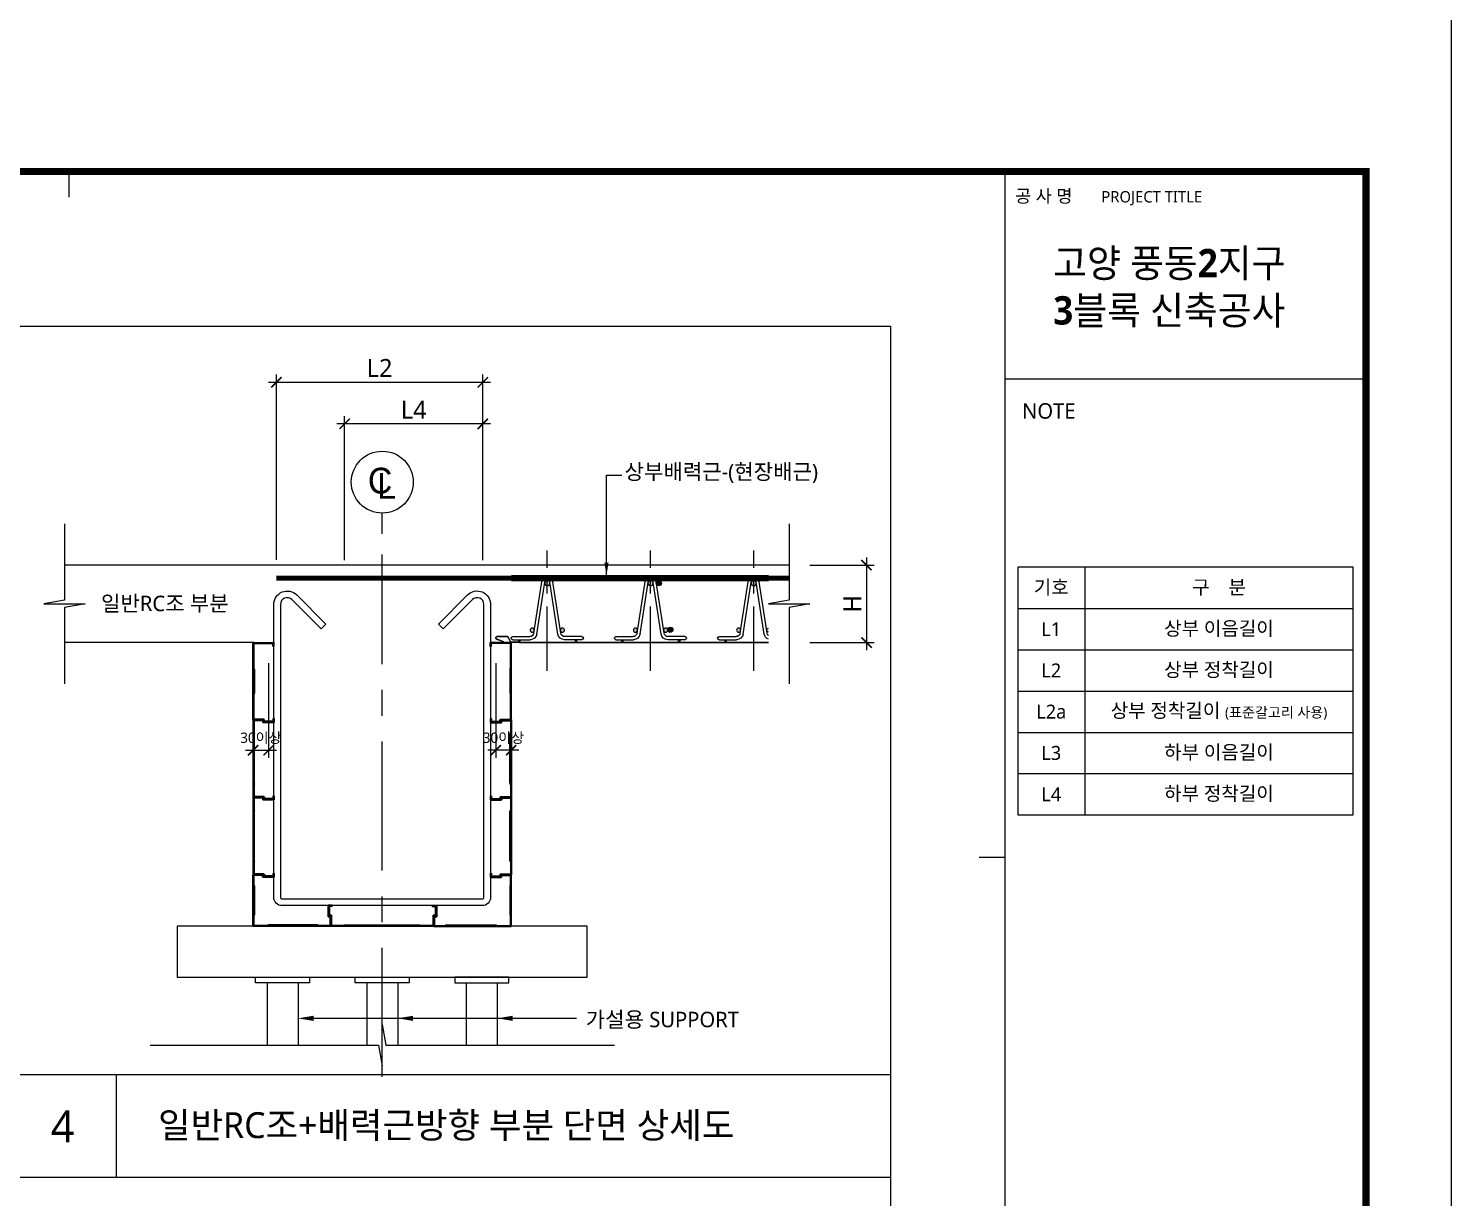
# Model space of a CAD drawing. Extents: x 10983 to 44623, y -18406 to 11294.
# Drawn here: x 16713 to 19471, y -14849 to -12583 of the extents above; entities that cross this region are included whole.
import ezdxf

# ---------------------------------------------------------------- set-up
doc = ezdxf.new("R2010")
doc.units = 0
doc.header["$LTSCALE"] = 100
doc.header["$MEASUREMENT"] = 0
doc.header["$PDMODE"] = 3
doc.header["$PDSIZE"] = 10
doc.linetypes.add('CEN', pattern=[62, 60, -1, 0, -1])
doc.linetypes.add('CENTERX2', pattern=[4, 2.5, -0.5, 0.5, -0.5])
doc.layers.get('0').update_dxf_attribs({"linetype": 'CONTINUOUS'})
doc.layers.get('Defpoints').update_dxf_attribs({"color": 165, "linetype": 'CONTINUOUS'})
for name, color, linetype in [('-상부연결근', 4, 'CONTINUOUS'), ('-하부연결근', 4, 'CONTINUOUS'), ('0-TEXT', 3, 'CONTINUOUS'), ('DECK-CEN', 1, 'CEN'), ('DECK-CON', 2, 'CONTINUOUS'), ('DECK-DIM', 255, 'CONTINUOUS'), ('DECK-LATTICE', 7, 'CONTINUOUS'), ('DECK-MAIN BAR', 2, 'CONTINUOUS'), ('DECK-PG', 4, 'CONTINUOUS'), ('DECK-RC', 251, 'CONTINUOUS'), ('DECK-RC(ETC)', 252, 'CONTINUOUS'), ('DECK-TABLE', 7, 'CONTINUOUS'), ('DECK-TEX1', 6, 'CONTINUOUS'), ('DECK-TEXT', 7, 'CONTINUOUS'), ('DECK-TITLE TEXT', 3, 'CONTINUOUS'), ('DECK-TRANS', 3, 'CONTINUOUS'), ('E2', 7, 'CONTINUOUS'), ('form', 7, 'CONTINUOUS'), ('form_TEX', 7, 'CONTINUOUS')]:
    doc.layers.add(name, color=color, linetype=linetype)
doc.styles.add('SY Panel', font='malgun.ttf')
doc.styles.add('VICON TEXT', font='malgun.ttf')
doc.styles.add('굴림', font='Gulim.ttf')
doc.styles.add('맑은고딕', font='malgun.ttf')
doc.dimstyles.new('STDECK-DIM', dxfattribs={"dimtxt": 35, "dimasz": 20, "dimexe": 15, "dimexo": 40, "dimgap": 10, "dimtad": 1, "dimdec": 0, "dimtxsty": 'SY Panel', "dimblk": 'ARCHTICK', "dimcen": 2.5, "dimdle": 15, "dimclrd": 7, "dimclre": 7, "dimclrt": 6, "dimadec": 0, "dimazin": 0, "dimtfac": 1, "dimtdec": 0, "dimtmove": 0, "dimatfit": 3, "dimldrblk": 'ARCHTICK', "dimfxl": 1, "dimarcsym": 0})
doc.dimstyles.new('SY-SHAPE DIM', dxfattribs={"dimscale": 2.5, "dimtxt": 12, "dimasz": 7, "dimexe": 3, "dimexo": 3, "dimgap": 1.5, "dimtad": 1, "dimdec": 0, "dimlunit": 6, "dimtxsty": 'SY Panel', "dimcen": 2.5, "dimclrt": 4, "dimadec": 0, "dimazin": 0, "dimtfac": 1, "dimtdec": 0, "dimtix": 1, "dimtmove": 0, "dimatfit": 3, "dimfxl": 1, "dimarcsym": 0})

# ---------------------------------------------------------------- blocks, each defined once
blk = doc.blocks.new('_ArchTick')
at = {"color": 0, "linetype": 'ByBlock', "const_width": 0.15}
blk.add_lwpolyline([(-0.5, -0.5), (0.5, 0.5)], dxfattribs=at)
blk = doc.blocks.new('*D504')
at = {"layer": 'DECK-DIM', "color": 7, "lineweight": -2}
for p, q in [((17193.4, -13613.3), (17193.4, -13254)), ((17593.4, -13613.3), (17593.4, -13254)), ((17608.4, -13269), (17178.4, -13269))]:
    blk.add_line(p, q, dxfattribs=at)
at = {"layer": 'Defpoints', "color": 0, "ltscale": 0.5}
for p in [(17193.4, -13269), (17193.4, -13653.3), (17593.4, -13653.3)]:
    blk.add_point(p, dxfattribs=at)
at = {"layer": 'DECK-DIM', "color": 7, "lineweight": -2, "ltscale": 0.5, "xscale": 20, "yscale": 20, "zscale": 20, "rotation": 180}
blk.add_blockref('_ArchTick', (17193.4, -13269), dxfattribs=at)
at = {"layer": 'DECK-DIM', "color": 7, "lineweight": -2, "ltscale": 0.5, "xscale": 20, "yscale": 20, "zscale": 20}
blk.add_blockref('_ArchTick', (17593.4, -13269), dxfattribs=at)
at = {"layer": 'DECK-DIM', "color": 6, "ltscale": 0.5, "insert": (17393.4, -13241.2), "char_height": 35, "attachment_point": 5, "style": 'SY Panel'}
blk.add_mtext('L2', dxfattribs=at)
blk = doc.blocks.new('*D505')
at = {"layer": 'DECK-DIM', "color": 7, "lineweight": -2}
for p, q in [((18336.9, -13608.3), (18336.9, -13788.3)), ((18226.9, -13623.3), (18351.9, -13623.3)), ((18226.9, -13773.3), (18351.9, -13773.3))]:
    blk.add_line(p, q, dxfattribs=at)
at = {"layer": 'Defpoints', "color": 0, "ltscale": 0.5}
for p in [(18186.9, -13623.3), (18186.9, -13773.3), (18336.9, -13773.3)]:
    blk.add_point(p, dxfattribs=at)
at = {"layer": 'DECK-DIM', "color": 7, "lineweight": -2, "ltscale": 0.5, "xscale": 20, "yscale": 20, "zscale": 20}
for p, rotation in [((18336.9, -13623.3), 90), ((18336.9, -13773.3), 270)]:
    blk.add_blockref('_ArchTick', p, dxfattribs=dict(at, rotation=rotation))
at = {"layer": 'DECK-DIM', "color": 6, "ltscale": 0.5, "insert": (18309.4, -13698.3), "char_height": 35, "attachment_point": 5, "rotation": 90, "style": 'SY Panel'}
blk.add_mtext('H', dxfattribs=at)
blk = doc.blocks.new('*D506')
at = {"layer": 'DECK-DIM', "color": 7, "lineweight": -2}
for p, q in [((17325.6, -13613.9), (17325.6, -13334.6)), ((17593.4, -13613.9), (17593.4, -13334.6)), ((17608.4, -13349.6), (17310.6, -13349.6))]:
    blk.add_line(p, q, dxfattribs=at)
at = {"layer": 'Defpoints', "color": 0, "ltscale": 0.5}
for p in [(17325.6, -13349.6), (17325.6, -13653.9), (17593.4, -13653.9)]:
    blk.add_point(p, dxfattribs=at)
at = {"layer": 'DECK-DIM', "color": 7, "lineweight": -2, "ltscale": 0.5, "xscale": 20, "yscale": 20, "zscale": 20, "rotation": 180}
blk.add_blockref('_ArchTick', (17325.6, -13349.6), dxfattribs=at)
at = {"layer": 'DECK-DIM', "color": 7, "lineweight": -2, "ltscale": 0.5, "xscale": 20, "yscale": 20, "zscale": 20}
blk.add_blockref('_ArchTick', (17593.4, -13349.6), dxfattribs=at)
at = {"layer": 'DECK-DIM', "color": 6, "ltscale": 0.5, "insert": (17459.5, -13322.1), "char_height": 35, "attachment_point": 5, "style": 'SY Panel'}
blk.add_mtext('L4', dxfattribs=at)
blk = doc.blocks.new('*D507')
at = {"layer": 'DECK-DIM', "color": 7, "linetype": 'ByBlock', "lineweight": -2}
for p, q in [((17178.4, -13813.3), (17178.4, -13997)), ((17148.4, -13825), (17148.4, -13997)), ((17133.4, -13982), (17193.4, -13982))]:
    blk.add_line(p, q, dxfattribs=at)
at = {"layer": 'Defpoints', "color": 0, "ltscale": 0.5}
for p in [(17148.4, -13785), (17178.4, -13773.3), (17178.4, -13982)]:
    blk.add_point(p, dxfattribs=at)
at = {"layer": 'DECK-DIM', "color": 7, "lineweight": -2, "ltscale": 0.5, "xscale": 20, "yscale": 20, "zscale": 20, "rotation": 180}
blk.add_blockref('_ArchTick', (17148.4, -13982), dxfattribs=at)
at = {"layer": 'DECK-DIM', "color": 7, "lineweight": -2, "ltscale": 0.5, "xscale": 20, "yscale": 20, "zscale": 20}
blk.add_blockref('_ArchTick', (17178.4, -13982), dxfattribs=at)
at = {"layer": 'DECK-DIM', "color": 6, "ltscale": 0.5, "insert": (17163.4, -13958.9), "char_height": 35, "attachment_point": 5, "style": 'SY Panel'}
blk.add_mtext('{\\H0.57143x;30이상}', dxfattribs=at)
blk = doc.blocks.new('*D508')
at = {"layer": 'DECK-DIM', "color": 7, "linetype": 'ByBlock', "lineweight": -2}
for p, q in [((17618.4, -13813.3), (17618.4, -13997)), ((17648.4, -13825), (17648.4, -13997)), ((17663.4, -13982), (17603.4, -13982))]:
    blk.add_line(p, q, dxfattribs=at)
at = {"layer": 'Defpoints', "color": 0, "ltscale": 0.5}
for p in [(17618.4, -13773.3), (17648.4, -13785), (17618.4, -13982)]:
    blk.add_point(p, dxfattribs=at)
at = {"layer": 'DECK-DIM', "color": 7, "lineweight": -2, "ltscale": 0.5, "xscale": 20, "yscale": 20, "zscale": 20, "rotation": 180}
blk.add_blockref('_ArchTick', (17618.4, -13982), dxfattribs=at)
at = {"layer": 'DECK-DIM', "color": 7, "lineweight": -2, "ltscale": 0.5, "xscale": 20, "yscale": 20, "zscale": 20}
blk.add_blockref('_ArchTick', (17648.4, -13982), dxfattribs=at)
at = {"layer": 'DECK-DIM', "color": 6, "ltscale": 0.5, "insert": (17633.4, -13958.9), "char_height": 35, "attachment_point": 5, "style": 'SY Panel'}
blk.add_mtext('{\\H0.57143x;30이상}', dxfattribs=at)
blk = doc.blocks.new('OC1-150')
at = {"color": 7}
for p, q in [((48, 154), (8, 154)), ((8, 146), (9, 146)), ((10, 0), (10, 1))]:
    blk.add_line(p, q, dxfattribs=at)
at = {"color": 7, "lineweight": 35, "ltscale": 0.2175}
for p, q in [((8, 146), (8, 154)), ((9, 146), (9, 153))]:
    blk.add_line(p, q, dxfattribs=at)
at = {"color": 7, "lineweight": 35}
for p, q in [((47, 153), (9, 153)), ((47, 5), (47, 153)), ((48, 4), (48, 154)), ((46, 102), (46, 56)), ((47, 54), (47, 104)), ((10, 1), (26.5, 1)), ((10, 0), (27.5, 0))]:
    blk.add_line(p, q, dxfattribs=at)
at = {"color": 7, "lineweight": 35, "ltscale": 0.055902}
for p, q in [((46, 102), (47, 104)), ((47, 54), (46, 56))]:
    blk.add_line(p, q, dxfattribs=at)
at = {"color": 7, "lineweight": 35, "ltscale": 0.16}
for p, q in [((26.5, 5), (47, 5)), ((27.5, 4), (48, 4))]:
    blk.add_line(p, q, dxfattribs=at)
at = {"color": 7, "lineweight": 35, "ltscale": 0.085}
for p, q in [((26.5, 1), (26.5, 5)), ((27.5, 0), (27.5, 4))]:
    blk.add_line(p, q, dxfattribs=at)
blk = doc.blocks.new('OC9-150')
at = {"color": 7, "lineweight": 35}
for p, q in [((0, 38), (0, 20.5)), ((1, 38), (1, 21.5)), ((154, 0), (4, 0)), ((153, 1), (5, 1)), ((29, 1), (129, 1)), ((31, 2), (127, 2)), ((41, 1), (121, 1))]:
    blk.add_line(p, q, dxfattribs=at)
at = {"color": 7}
blk.add_line((1, 38), (0, 38), dxfattribs=at)
at = {"color": 7, "lineweight": 35, "ltscale": 0.435001}
for p, q in [((149, 40), (149, 18.5)), ((150, 39), (150, 19.5))]:
    blk.add_line(p, q, dxfattribs=at)
at = {"color": 7, "lineweight": 35, "ltscale": 0.2175}
for p, q in [((157, 40), (149, 40)), ((157, 39), (150, 39))]:
    blk.add_line(p, q, dxfattribs=at)
at = {"color": 7, "lineweight": 35, "ltscale": 0.025}
blk.add_line((157, 39), (157, 40), dxfattribs=at)
at = {"color": 7, "lineweight": 35, "ltscale": 0.085}
for p, q in [((4, 20.5), (0, 20.5)), ((5, 21.5), (1, 21.5))]:
    blk.add_line(p, q, dxfattribs=at)
at = {"color": 7, "lineweight": 35, "ltscale": 0.16}
for p, q in [((4, 20.5), (4, 0)), ((5, 21.5), (5, 1))]:
    blk.add_line(p, q, dxfattribs=at)
at = {"color": 7, "lineweight": 35, "ltscale": 0.055902}
for p, q in [((31, 2), (29, 1)), ((129, 1), (127, 2))]:
    blk.add_line(p, q, dxfattribs=at)
at = {"color": 7, "lineweight": 35, "ltscale": 0.06}
for p, q in [((153, 18.5), (149, 18.5)), ((154, 19.5), (150, 19.5))]:
    blk.add_line(p, q, dxfattribs=at)
at = {"color": 7, "lineweight": 35, "ltscale": 0.210001}
for p, q in [((153, 18.5), (153, 1)), ((154, 19.5), (154, 0))]:
    blk.add_line(p, q, dxfattribs=at)
blk = doc.blocks.new('OC5-150')
at = {"color": 7, "lineweight": 35}
for p, q in [((0, 0), (0, 100)), ((1, 1), (1, 99)), ((1, 80), (1, 20)), ((1, 80), (1, 20)), ((1, 68), (1, 28)), ((1, 68), (1, 28)), ((2, 78), (2, 22)), ((149, 1), (1, 1)), ((127, 1), (27, 1)), ((127, 1), (27, 1)), ((125, 2), (29, 2)), ((115, 1), (35, 1)), ((150, 0), (0, 0))]:
    blk.add_line(p, q, dxfattribs=at)
at = {"color": 7, "lineweight": 35, "ltscale": 0.16}
for p, q in [((19.5, 100), (0, 100)), ((18.5, 99), (1, 99))]:
    blk.add_line(p, q, dxfattribs=at)
at = {"color": 7, "lineweight": 35, "ltscale": 0.085}
for p, q in [((18.5, 95), (18.5, 99)), ((19.5, 96), (19.5, 100))]:
    blk.add_line(p, q, dxfattribs=at)
at = {"color": 7, "lineweight": 35, "ltscale": 0.435001}
for p, q in [((40, 95), (18.5, 95)), ((39, 96), (19.5, 96)), ((145, 40), (145, 18.5)), ((146, 39), (146, 19.5))]:
    blk.add_line(p, q, dxfattribs=at)
at = {"color": 7, "lineweight": 35, "ltscale": 0.2175}
for p, q in [((39, 103), (39, 96)), ((40, 103), (40, 95)), ((153, 40), (145, 40)), ((153, 39), (146, 39))]:
    blk.add_line(p, q, dxfattribs=at)
at = {"color": 7, "lineweight": 35, "ltscale": 0.025}
for p, q in [((39, 103), (40, 103)), ((153, 39), (153, 40))]:
    blk.add_line(p, q, dxfattribs=at)
at = {"color": 7, "lineweight": 35, "ltscale": 0.055902}
for p, q in [((2, 78), (1, 80)), ((1, 20), (2, 22)), ((27, 1), (29, 2)), ((125, 2), (127, 1))]:
    blk.add_line(p, q, dxfattribs=at)
at = {"color": 7, "lineweight": 35, "ltscale": 0.06}
for p, q in [((149, 18.5), (145, 18.5)), ((150, 19.5), (146, 19.5))]:
    blk.add_line(p, q, dxfattribs=at)
at = {"color": 7, "lineweight": 35, "ltscale": 0.210001}
for p, q in [((149, 18.5), (149, 1)), ((150, 19.5), (150, 0))]:
    blk.add_line(p, q, dxfattribs=at)
blk = doc.blocks.new('OC12-200')
at = {"color": 7, "lineweight": 35}
for p, q in [((-204, 38), (-204, 20.5)), ((-203, 38), (-203, 21.5)), ((3, 38), (3, 21.5)), ((4, 38), (4, 20.5)), ((0, 0), (-200, 0)), ((-1, 1), (-199, 1)), ((-175, 1), (-25, 1)), ((-173, 2), (-27, 2)), ((-163, 1), (-33, 1)), ((-7.1, 0), (-40.3, 0))]:
    blk.add_line(p, q, dxfattribs=at)
for p, q in [((-203, 38), (-204, 38)), ((3, 38), (4, 38))]:
    blk.add_line(p, q)
at = {"color": 7, "lineweight": 35, "ltscale": 0.085}
for p, q in [((-200, 20.5), (-204, 20.5)), ((-199, 21.5), (-203, 21.5)), ((-1, 21.5), (3, 21.5)), ((0, 20.5), (4, 20.5))]:
    blk.add_line(p, q, dxfattribs=at)
at = {"color": 7, "lineweight": 35, "ltscale": 0.16}
for p, q in [((-200, 20.5), (-200, 0)), ((-199, 21.5), (-199, 1)), ((-1, 21.5), (-1, 1)), ((0, 20.5), (0, 0))]:
    blk.add_line(p, q, dxfattribs=at)
at = {"color": 7, "lineweight": 35, "ltscale": 0.055902}
for p, q in [((-173, 2), (-175, 1)), ((-25, 1), (-27, 2))]:
    blk.add_line(p, q, dxfattribs=at)
blk = doc.blocks.new('TG8')
at = {"layer": 'DECK-MAIN BAR'}
h = blk.add_hatch(color=256, dxfattribs=at)
h.dxf.hatch_style = 1
h.paths.add_polyline_path([(17620.3, 14997.2, 1), (17628.3, 14997.2, 1)])
h.paths.add_polyline_path([(17600, 15088.2, 1), (17590, 15088.2, 1)])
edge = h.paths.add_edge_path()
edge.add_line((17566.5, 15001.1), (17566.5, 14993.3))
edge.add_arc((17565.7, 14997.2), 4, 281.5161, 438.4839)
h = blk.add_hatch(color=256, dxfattribs=at)
h.dxf.hatch_style = 1
h.paths.add_polyline_path([(17820.3, 14997.2, 1), (17828.3, 14997.2, 1)])
h.paths.add_polyline_path([(17761.7, 14997.2, 1), (17769.7, 14997.2, 1)])
h.paths.add_polyline_path([(17800, 15088.2, 1), (17790, 15088.2, 1)])
h = blk.add_hatch(color=256, dxfattribs=at)
h.dxf.hatch_style = 1
h.paths.add_polyline_path([(18020.3, 14997.2, 1), (18028.3, 14997.2, 1)])
h.paths.add_polyline_path([(17961.7, 14997.2, 1), (17969.7, 14997.2, 1)])
h.paths.add_polyline_path([(18000, 15088.2, 1), (17990, 15088.2, 1)])
at = {"layer": 'DECK-CEN', "linetype": 'CENTERX2', "ltscale": 0.5}
for p, q in [((17595, 14918.3), (17595, 15151.8)), ((17795, 14918.3), (17795, 15151.8)), ((17995, 14918.3), (17995, 15151.8))]:
    blk.add_line(p, q, dxfattribs=at)
at = {"layer": 'DECK-LATTICE', "ltscale": 0.5}
for p, q in [((18064.4, 15103.2), (17566.5, 15103.2)), ((18064.4, 15093.2), (17566.5, 15093.2)), ((17568.9, 14991.4), (17584.3, 15090.7)), ((17574.7, 14989.7), (17590.2, 15090.1)), ((17615.3, 14989.7), (17599.8, 15090.1)), ((17621.1, 14991.4), (17605.7, 15090.7)), ((17768.9, 14991.4), (17784.3, 15090.7)), ((17774.7, 14989.7), (17790.2, 15090.1)), ((17815.3, 14989.7), (17799.8, 15090.1)), ((17821.1, 14991.4), (17805.7, 15090.7)), ((17968.9, 14991.4), (17984.3, 15090.7)), ((17974.7, 14989.7), (17990.2, 15090.1)), ((18015.3, 14989.7), (17999.8, 15090.1)), ((18021.1, 14991.4), (18005.7, 15090.7)), ((17662, 14978.7), (17628.2, 14978.7)), ((17662, 14984.7), (17629.1, 14984.7)), ((17728, 14984.7), (17761, 14984.7)), ((17728, 14978.7), (17761.8, 14978.7)), ((17862, 14978.7), (17828.2, 14978.7)), ((17862, 14984.7), (17829.1, 14984.7)), ((17928, 14984.7), (17961, 14984.7)), ((17928, 14978.7), (17961.8, 14978.7)), ((18062, 14978.7), (18028.2, 14978.7)), ((18062, 14984.7), (18029.1, 14984.7))]:
    blk.add_line(p, q, dxfattribs=at)
for centre, radius, start, end in [((17587.2, 15090.2), 3.01, 349.5852, 169.9415), ((17602.8, 15090.2), 3.01, 10.0585, 190.4148), ((17787.2, 15090.2), 3.01, 349.5852, 169.9415), ((17802.8, 15090.2), 3.01, 10.0585, 190.4148), ((17987.2, 15090.2), 3.01, 349.5852, 169.9415), ((18002.8, 15090.2), 3.01, 10.0585, 190.4148), ((17561, 14992.7), 8, 314.1038, 351.1777), ((17561.8, 14991.7), 13, 291.2463, 351.1777), ((17628.2, 14991.7), 13, 188.8223, 270), ((17629.1, 14992.7), 8, 188.8223, 270), ((17662, 14981.7), 3, 270, 90), ((17728, 14981.7), 3, 90, 270), ((17761, 14992.7), 8, 270, 351.1777), ((17761.8, 14991.7), 13, 270, 351.1777), ((17828.2, 14991.7), 13, 188.8223, 270), ((17829.1, 14992.7), 8, 188.8223, 270), ((17862, 14981.7), 3, 270, 90), ((17928, 14981.7), 3, 90, 270), ((17961, 14992.7), 8, 270, 351.1777), ((17961.8, 14991.7), 13, 270, 351.1777), ((18028.2, 14991.7), 13, 188.8223, 270), ((18029.1, 14992.7), 8, 188.8223, 270), ((18062, 14981.7), 3, 270, 90)]:
    blk.add_arc(centre, radius, start, end, dxfattribs=at)
at = {"layer": 'DECK-MAIN BAR', "ltscale": 0.5}
for centre, radius in [((17595, 15088.2), 5), ((17795, 15088.2), 5), ((17995, 15088.2), 5), ((17624.3, 14997.2), 4), ((17765.7, 14997.2), 4), ((17824.3, 14997.2), 4), ((17965.7, 14997.2), 4), ((18024.3, 14997.2), 4)]:
    blk.add_circle(centre, radius, dxfattribs=at)
blk.add_arc((17565.7, 14997.2), 4, 281.5161, 78.4839, dxfattribs=at)
at = {"layer": 'DECK-PG'}
for p, q in [((17648.5, 14977.7), (17648.5, 14975.2)), ((17649, 14975.2), (17649, 14977.7)), ((17649.5, 14977.7), (17649.5, 14973.9)), ((17649.5, 14975.2), (17649.5, 14977.2)), ((17650, 14977.7), (17650, 14973.7)), ((17650.5, 14973.9), (17650.5, 14977.7)), ((17738.5, 14977.7), (17738.5, 14975.2)), ((17739, 14975.2), (17739, 14977.7)), ((17739.5, 14977.7), (17739.5, 14973.9)), ((17739.5, 14975.2), (17739.5, 14977.2)), ((17740, 14977.7), (17740, 14973.7)), ((17740.5, 14973.9), (17740.5, 14977.7)), ((17848.5, 14977.7), (17848.5, 14975.2)), ((17849, 14975.2), (17849, 14977.7)), ((17849.5, 14977.7), (17849.5, 14973.9)), ((17849.5, 14975.2), (17849.5, 14977.2)), ((17850, 14977.7), (17850, 14973.7)), ((17850.5, 14973.9), (17850.5, 14977.7)), ((17938.5, 14977.7), (17938.5, 14975.2)), ((17939, 14975.2), (17939, 14977.7)), ((17939.5, 14977.7), (17939.5, 14973.9)), ((17939.5, 14975.2), (17939.5, 14977.2)), ((17940, 14977.7), (17940, 14973.7)), ((17940.5, 14973.9), (17940.5, 14977.7)), ((18048.5, 14977.7), (18048.5, 14975.2)), ((18049, 14975.2), (18049, 14977.7)), ((18049.5, 14977.7), (18049.5, 14973.9)), ((18049.5, 14975.2), (18049.5, 14977.2)), ((18050, 14977.7), (18050, 14973.7)), ((18050.5, 14973.9), (18050.5, 14977.7)), ((18065.4, 14974.2), (18070.6, 14983.9)), ((18065.8, 14974), (18071.1, 14983.7)), ((18071.9, 14984.7), (18092.6, 14984.7)), ((18071.9, 14984.2), (18092.6, 14984.2)), ((18093.3, 14980.4), (18079.9, 14975.5)), ((18093.1, 14980.3), (18079.9, 14975.5)), ((18093.4, 14979.9), (18080.1, 14975)), ((18050.5, 14973.2), (18064.4, 14973.2)), ((18050.8, 14973.7), (18064.4, 14973.7))]:
    blk.add_line(p, q, dxfattribs=at)
at = {"layer": 'DECK-PG', "ltscale": 0.5}
for p, q in [((17649.3, 14973.7), (17566.5, 14973.7)), ((17649.5, 14973.2), (17566.5, 14973.2)), ((17739.5, 14973.2), (17650.5, 14973.2)), ((17739.3, 14973.7), (17650.8, 14973.7)), ((17849.5, 14973.2), (17740.5, 14973.2)), ((17849.3, 14973.7), (17740.8, 14973.7)), ((17939.5, 14973.2), (17850.5, 14973.2)), ((17939.3, 14973.7), (17850.8, 14973.7)), ((18049.5, 14973.2), (17940.5, 14973.2)), ((18049.3, 14973.7), (17940.8, 14973.7))]:
    blk.add_line(p, q, dxfattribs=at)
at = {"layer": 'DECK-PG'}
for centre, radius, start, end in [((17649.5, 14977.7), 1, 0, 180), ((17649.5, 14977.7), 1, 0, 180), ((17649, 14975.2), 0.5, 180, 0), ((17649.5, 14977.7), 0.5, 0, 180), ((17649.3, 14973.9), 0.25, 270, 0), ((17650.8, 14973.9), 0.25, 180, 270), ((17739.5, 14977.7), 1, 0, 180), ((17739.5, 14977.7), 1, 0, 180), ((17739, 14975.2), 0.5, 180, 0), ((17739.5, 14977.7), 0.5, 0, 180), ((17739.3, 14973.9), 0.25, 270, 0), ((17740.8, 14973.9), 0.25, 180, 270), ((17849.5, 14977.7), 1, 0, 180), ((17849.5, 14977.7), 1, 0, 180), ((17849, 14975.2), 0.5, 180, 0), ((17849.5, 14977.7), 0.5, 0, 180), ((17849.3, 14973.9), 0.25, 270, 0), ((17850.8, 14973.9), 0.25, 180, 270), ((17939.5, 14977.7), 1, 0, 180), ((17939.5, 14977.7), 1, 0, 180), ((17939, 14975.2), 0.5, 180, 0), ((17939.5, 14977.7), 0.5, 0, 180), ((17939.3, 14973.9), 0.25, 270, 0), ((17940.8, 14973.9), 0.25, 180, 270), ((18049.5, 14977.7), 1, 0, 180), ((18049.5, 14977.7), 1, 0, 180), ((18049, 14975.2), 0.5, 180, 0), ((18049.5, 14977.7), 0.5, 0, 180), ((18049.3, 14973.9), 0.25, 270, 0), ((18050.8, 14973.9), 0.25, 180, 270), ((18064.4, 14974.7), 1.05, 270, 331.3895), ((18064.4, 14974.7), 1.55, 270, 331.3895), ((18071.9, 14983.2), 1.46, 90, 151.3895), ((18071.9, 14983.2), 0.955, 90, 151.3895), ((18092.6, 14982.2), 2.46, 290, 90), ((18092.6, 14982.2), 1.96, 290, 90), ((17649.5, 14973.7), 0.5, 270, 0), ((17650.5, 14973.7), 0.5, 180, 270), ((17739.5, 14973.7), 0.5, 270, 0), ((17740.5, 14973.7), 0.5, 180, 270), ((17849.5, 14973.7), 0.5, 270, 0), ((17850.5, 14973.7), 0.5, 180, 270), ((17939.5, 14973.7), 0.5, 270, 0), ((17940.5, 14973.7), 0.5, 180, 270), ((18049.5, 14973.7), 0.5, 270, 0), ((18050.5, 14973.7), 0.5, 180, 270)]:
    blk.add_arc(centre, radius, start, end, dxfattribs=at)

msp = doc.modelspace()

# ---------------------------------------------------------------- hatches: boundary and pattern name
at = {"layer": '-상부연결근'}
h = msp.add_hatch(color=256, dxfattribs=at)
h.dxf.hatch_style = 1
h.paths.add_polyline_path([(17939.5, -13658.3, 1), (17929.5, -13658.3, 1)])
at = {"layer": '-하부연결근'}
h = msp.add_hatch(color=256, dxfattribs=at)
h.dxf.hatch_style = 1
h.paths.add_polyline_path([(17961.7, -13748.6, 1), (17951.7, -13748.6, 1)])

# ---------------------------------------------------------------- linework, layer by layer
at = {"layer": '-상부연결근'}
msp.add_circle((17934.5, -13658.3), 5, dxfattribs=at)
at = {"layer": '-하부연결근'}
msp.add_circle((17956.7, -13748.6), 5, dxfattribs=at)
at = {"linetype": 'Continuous', "ltscale": 4}
msp.add_line((17265.4, -14501.7), (17774.8, -14501.7), dxfattribs=at)
for points in [[(17265.4, -14506.7), (17235.4, -14501.7), (17265.4, -14496.7)], [(17458.4, -14506.7), (17428.4, -14501.7), (17458.4, -14496.7)], [(17651.3, -14506.7), (17621.3, -14501.7), (17651.3, -14496.7)]]:
    msp.add_solid(points, dxfattribs=at)
at = {"layer": 'DECK-CEN', "linetype": 'CENTERX2'}
msp.add_line((17398.6, -14615.3), (17398.6, -13602.7), dxfattribs=at)
at = {"layer": 'DECK-CON'}
for p, q in [((18186.9, -13623.3), (16782.7, -13623.3)), ((17149.4, -13773.3), (16782.7, -13773.3))]:
    msp.add_line(p, q, dxfattribs=at)
for points in [[(16782.7, -13543.3), (16782.7, -13691.3), (16742.7, -13698.3), (16822.7, -13698.3), (16782.7, -13705.4), (16782.7, -13853.3)], [(18186.9, -13543.3), (18186.9, -13691.3), (18146.9, -13698.3), (18226.9, -13698.3), (18186.9, -13705.4), (18186.9, -13853.3)], [(16948.6, -14553.7), (17391.5, -14553.7), (17398.6, -14593.7), (17398.6, -14513.7), (17405.6, -14553.7), (17848.6, -14553.7)]]:
    msp.add_lwpolyline(points, dxfattribs=at)
at = {"layer": 'DECK-RC', "color": 1}
msp.add_lwpolyline([(17516.6, -13746.7), (17507.4, -13737.5), (17564, -13681, -0.668179), (17608.4, -13699.3), (17608.4, -14267.3, -0.414214), (17592.4, -14283.3), (17204.4, -14283.3, -0.414214), (17188.4, -14267.3), (17188.4, -13699.3, -0.668179), (17232.7, -13681), (17289.3, -13737.5), (17280.1, -13746.7), (17223.5, -13690.1, 0.668179), (17201.4, -13699.3), (17201.4, -14267.3, 0.414214), (17204.4, -14270.3), (17592.4, -14270.3, 0.414214), (17595.4, -14267.3), (17595.4, -13699.3, 0.668179), (17573.2, -13690.1)], format="xyb", close=True, dxfattribs=at)
at = {"layer": 'DECK-RC(ETC)', "linetype": 'Continuous', "ltscale": 4}
for p, q in [((17795.5, -14323.3), (17001.2, -14323.3)), ((17001.2, -14323.3), (17001.2, -14421.6)), ((17795.5, -14421.6), (17795.5, -14323.3)), ((17001.2, -14421.6), (17795.5, -14421.6)), ((17153, -14421.6), (17257.7, -14421.6)), ((17153, -14432.9), (17153, -14421.6)), ((17257.7, -14421.6), (17257.7, -14432.9)), ((17346, -14421.6), (17450.7, -14421.6)), ((17346, -14432.9), (17346, -14421.6)), ((17450.7, -14421.6), (17450.7, -14432.9)), ((17643.7, -14421.6), (17539, -14421.6)), ((17539, -14421.6), (17539, -14432.9)), ((17643.7, -14432.9), (17643.7, -14421.6)), ((17257.7, -14432.9), (17153, -14432.9)), ((17175.4, -14432.9), (17175.4, -14553.7)), ((17235.4, -14432.9), (17235.4, -14553.7)), ((17450.7, -14432.9), (17346, -14432.9)), ((17368.4, -14432.9), (17368.4, -14553.7)), ((17428.4, -14432.9), (17428.4, -14553.7)), ((17539, -14432.9), (17643.7, -14432.9)), ((17561.3, -14432.9), (17561.3, -14553.7)), ((17621.3, -14432.9), (17621.3, -14553.7))]:
    msp.add_line(p, q, dxfattribs=at)
at = {"layer": 'DECK-TABLE', "color": 9, "ltscale": 0.5}
for p, q in [((18759.9, -13627.4), (18759.9, -14107.4)), ((18759.9, -13627.4), (18759.9, -14107.4)), ((18629.9, -13707.4), (19279.9, -13707.4)), ((18629.9, -13707.4), (19279.9, -13707.4)), ((18629.9, -13787.4), (19279.9, -13787.4)), ((18629.9, -13787.4), (19279.9, -13787.4)), ((18629.9, -13867.4), (19279.9, -13867.4)), ((18629.9, -13867.4), (19279.9, -13867.4)), ((18629.9, -13947.4), (19279.9, -13947.4)), ((18629.9, -13947.4), (19279.9, -13947.4)), ((18629.9, -14027.4), (19279.9, -14027.4)), ((18629.9, -14027.4), (19279.9, -14027.4))]:
    msp.add_line(p, q, dxfattribs=at)
at = {"layer": 'DECK-TABLE', "linetype": 'ByBlock'}
msp.add_line((11583.2, -14610.3), (18383.2, -14610.3), dxfattribs=at)
at = {"layer": 'DECK-TABLE', "ltscale": 0.5}
for p, q in [((16883.2, -14610.3), (16883.2, -14810.3)), ((18383.2, -14810.3), (11583.2, -14810.3))]:
    msp.add_line(p, q, dxfattribs=at)
msp.add_lwpolyline([(11583.2, -13160.3), (18383.2, -13160.3), (18383.2, -18110.3), (11583.2, -18110.3)], close=True, dxfattribs=at)
at = {"layer": 'DECK-TABLE', "color": 9, "ltscale": 0.5}
msp.add_lwpolyline([(18629.9, -14107.4), (19279.9, -14107.4), (19279.9, -13627.4), (18629.9, -13627.4)], close=True, dxfattribs=at)
msp.add_lwpolyline([(18629.9, -14107.4), (19279.9, -14107.4), (19279.9, -13627.4), (18629.9, -13627.4)], close=True, dxfattribs=at)
at = {"layer": 'DECK-TRANS', "const_width": 10}
msp.add_lwpolyline([(18186.9, -13648.4), (17193.4, -13648.4)], dxfattribs=at)
at = {"layer": 'Defpoints'}
msp.add_lwpolyline([(11060.6, -18406.4), (19470.6, -18406.4), (19470.6, -12466.3), (11060.6, -12466.3)], close=True, dxfattribs=at)
at = {"layer": 'E2', "linetype": 'ByBlock'}
msp.add_line((17398.6, -13562.4), (17398.6, -13522.4), dxfattribs=at)
msp.add_circle((17398.6, -13462.4), 60, dxfattribs=at)
at = {"layer": 'form', "color": 30}
for p, q in [((16791.5, -12860.3), (16791.5, -12910.3)), ((18604.9, -12860.3), (18604.9, -18178.5)), ((18604.9, -14189.8), (18554.9, -14189.8))]:
    msp.add_line(p, q, dxfattribs=at)
at = {"layer": 'form'}
msp.add_line((19304.9, -13263.1), (18604.9, -13263.1), dxfattribs=at)
at = {"layer": 'form', "color": 30, "const_width": 14.2}
msp.add_lwpolyline([(11351.2, -12860.3), (11351.2, -18178.5), (19304.9, -18178.5), (19304.9, -12860.3)], close=True, dxfattribs=at)

# ---------------------------------------------------------------- block references
at = {"xscale": -1}
for name, p in [('OC1-150', (17196.4, -13927.3)), ('OC5-150', (17648.4, -14323.3))]:
    msp.add_blockref(name, p, dxfattribs=at)
for name, p in [('OC1-150', (17600.4, -13927.3)), ('OC5-150', (17148.4, -14323.3)), ('OC12-200', (17498.4, -14323.3))]:
    msp.add_blockref(name, p)
at = {"xscale": -1, "rotation": 270}
for p in [(17148.4, -14077.3), (17148.4, -14227.3)]:
    msp.add_blockref('OC9-150', p, dxfattribs=at)
at = {"rotation": 90}
for p in [(17648.4, -14077.3), (17648.4, -14227.3)]:
    msp.add_blockref('OC9-150', p, dxfattribs=at)
at = {"layer": 'DECK-MAIN BAR', "xscale": -1}
msp.add_blockref('TG8', (35713.4, -28746.5), dxfattribs=at)

# ---------------------------------------------------------------- texts
at = {"layer": '0-TEXT', "color": 3, "ltscale": 0.5, "insert": (18923.7, -13086.6), "char_height": 55, "width": 700, "attachment_point": 5, "style": '맑은고딕'}
msp.add_mtext('{\\fMalgun Gothic|b1|i0|c129|p50;\\W0.95;고양 풍동2지구 \\P3블록 신축공사}', dxfattribs=at)
at = {"layer": 'DECK-TABLE', "char_height": 27, "width": 150, "attachment_point": 5, "style": '맑은고딕'}
for s, insert in [('기호', (18694.9, -13667.4)), ('기호', (18694.9, -13667.4)), ('L1', (18694.9, -13747.4)), ('L1', (18694.9, -13747.4)), ('L2', (18694.9, -13827.4)), ('L2', (18694.9, -13827.4)), ('L2a', (18694.9, -13907.4)), ('L2a', (18694.9, -13907.4)), ('L3', (18694.9, -13987.4)), ('L3', (18694.9, -13987.4)), ('L4', (18694.9, -14067.4)), ('L4', (18694.9, -14067.4))]:
    msp.add_mtext(s, dxfattribs=dict(at, insert=insert))
at = {"layer": 'DECK-TABLE', "color": 2, "char_height": 27, "attachment_point": 5, "style": '맑은고딕'}
for s, insert, width in [('구    분', (19019.9, -13667.4), 150), ('구    분', (19019.9, -13667.4), 150), ('상부 이음길이', (19019.9, -13747.4), 457.597), ('상부 이음길이', (19019.9, -13747.4), 457.597), ('상부 정착길이', (19019.9, -13827.4), 457.597), ('상부 정착길이', (19019.9, -13827.4), 457.597), ('상부 정착길이 {\\H0.74074x;(표준갈고리 사용)}', (19019.9, -13907.4), 630.381), ('상부 정착길이 {\\H0.74074x;(표준갈고리 사용)}', (19019.9, -13907.4), 630.381), ('하부 이음길이', (19019.9, -13987.4), 457.597), ('하부 이음길이', (19019.9, -13987.4), 457.597), ('하부 정착길이', (19019.9, -14067.4), 457.597), ('하부 정착길이', (19019.9, -14067.4), 457.597)]:
    msp.add_mtext(s, dxfattribs=dict(at, insert=insert, width=width))
at = {"layer": 'DECK-TEX1', "color": 6, "linetype": 'ByBlock', "style": '굴림'}
for s, p in [('C', (17370.7, -13484.5)), ('L', (17388.8, -13494.5))]:
    msp.add_text(s, height=50, dxfattribs=at).set_placement(p)
at = {"layer": 'DECK-TEXT', "style": 'VICON TEXT'}
for s, p in [('상부배력근-(현장배근)', (17868.1, -13457.2)), ('일반RC조 부분', (16853.5, -13712.5)), ('가설용 SUPPORT', (17792.8, -14519))]:
    msp.add_text(s, height=30, dxfattribs=at).set_placement(p)
at = {"layer": 'DECK-TITLE TEXT', "color": 3, "style": 'VICON TEXT'}
for s, height, p in [('4', 61.4, (16756.4, -14741.8)), ('일반RC조+배력근방향 부분 단면 상세도', 50.257, (16964.1, -14733.9))]:
    msp.add_text(s, height=height, dxfattribs=at).set_placement(p)
at = {"layer": 'form_TEX', "ltscale": 2, "style": 'VICON TEXT'}
for s, height, p in [('공 사 명', 25, (18624.9, -12920.3)), ('PROJECT TITLE', 22, (18792, -12920.3))]:
    msp.add_text(s, height=height, dxfattribs=at).set_placement(p)
at = {"layer": 'form_TEX', "color": 1, "ltscale": 2, "style": 'VICON TEXT'}
msp.add_text('NOTE', height=30, dxfattribs=at).set_placement((18638.3, -13339.4))

# ---------------------------------------------------------------- dimensions: what is measured, and where the dimension line sits
at = {"layer": 'DECK-DIM'}
for base, p1, p2, angle, text, picture, middle in [((17193.4, -13269), (17593.4, -13653.3), (17193.4, -13653.3), 180, 'L2', '*D504', (17393.4, -13241.2)), ((17325.6, -13349.6), (17593.4, -13653.9), (17325.6, -13653.9), 180, 'L4', '*D506', (17459.5, -13322.1)), ((18336.9, -13773.3), (18186.9, -13623.3), (18186.9, -13773.3), 90, 'H', '*D505', (18309.4, -13698.3))]:
    dim = msp.add_linear_dim(base=base, p1=p1, p2=p2, angle=angle, text=text, dimstyle='STDECK-DIM', dxfattribs=at)
    dim.commit()
    dim.dimension.update_dxf_attribs({"geometry": picture, "text_midpoint": middle})
at = {"layer": 'DECK-DIM', "linetype": 'ByBlock'}
dim = msp.add_linear_dim(base=(17178.4, -13982), p1=(17148.4, -13785), p2=(17178.4, -13773.3), angle=180, text='{\\H0.57143x;30이상}', dimstyle='STDECK-DIM', dxfattribs=at)
dim.commit()
dim.dimension.update_dxf_attribs({"geometry": '*D507', "text_midpoint": (17163.4, -13982), "dimtype": 160})
dim = msp.add_linear_dim(base=(17618.4, -13982), p1=(17648.4, -13785), p2=(17618.4, -13773.3), text='{\\H0.57143x;30이상}', dimstyle='STDECK-DIM', dxfattribs=at)
dim.commit()
dim.dimension.update_dxf_attribs({"geometry": '*D508', "text_midpoint": (17633.4, -13982), "dimtype": 160})

# ---------------------------------------------------------------- leaders
msp.add_leader([(17833, -13643.3), (17833, -13448.9), (17863, -13448.9)], dimstyle='SY-SHAPE DIM', override={"dimasz": 10, "dimgap": 1.5, "dimtad": 0})

doc.saveas('drawing.dxf')
